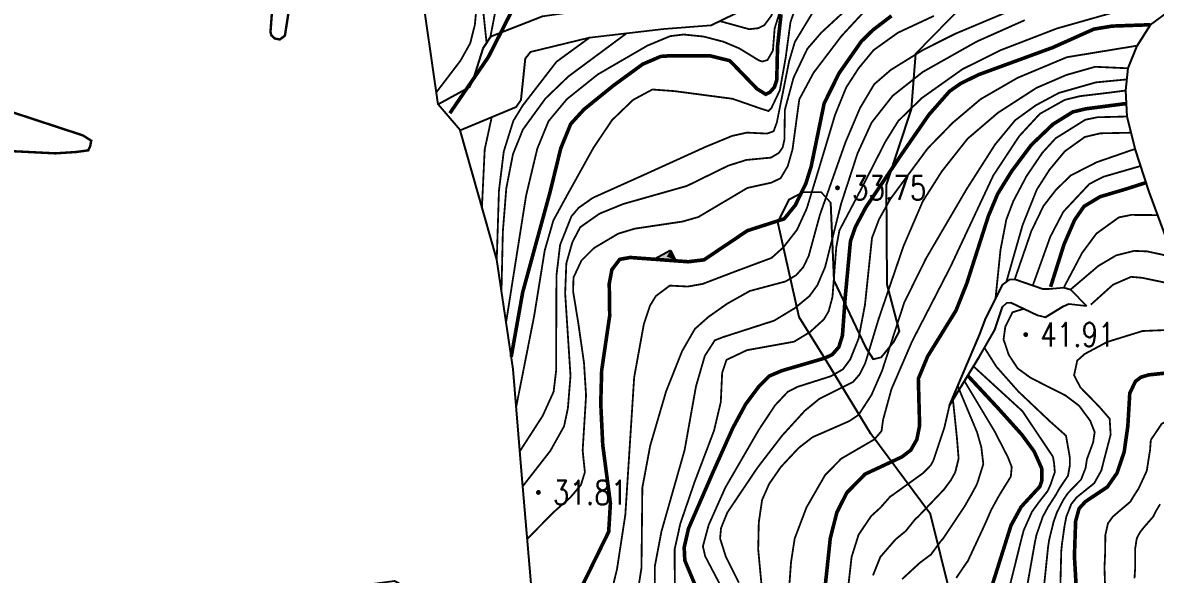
# Model space of a CAD drawing. Extents: x 404846 to 408477, y 3390929 to 3392894.
# Drawn here: x 406448.35 to 406495.3, y 3392349.57 to 3392372.45 of the extents above; entities that cross this region are included whole.
import ezdxf
from ezdxf.enums import TextEntityAlignment as Align

# ---------------------------------------------------------------- set-up
doc = ezdxf.new("R2010")
doc.units = 0
doc.header["$LTSCALE"] = 0.5
doc.layers.get('0').update_dxf_attribs({"linetype": 'CONTINUOUS'})
for name, color, linetype in [('DGX', 2, 'CONTINUOUS'), ('DMTZ', 3, 'CONTINUOUS'), ('GCD', 1, 'CONTINUOUS'), ('SXSS', 5, 'CONTINUOUS'), ('ZBTZ', 3, 'CONTINUOUS')]:
    doc.layers.add(name, color=color, linetype=linetype)
doc.styles.add('HZ', font='rs.shx', dxfattribs={"width": 0.8, "bigfont": 'hztxt.shx'})
doc.linetypes.add('1033B', pattern='A,1,[186,AAA.SHX,S=1,R=0,X=0,Y=0],1', length=2)
doc.linetypes.add('1161', pattern='A,0,[149,AAA.SHX,S=0.15,R=0,X=0,Y=0],-1.6', length=1.6)

# ---------------------------------------------------------------- blocks, each defined once
blk = doc.blocks.new('*U39')
at = {"linetype": 'Continuous'}
for points in [[(-0.3, 0.5), (0, 1.5), (-0.9, 0)], [(-0.3, 0.5), (0, 0), (0, 1.5)], [(-0.3, 0.5), (-0.9, 0), (0, 0)]]:
    blk.add_solid(points, dxfattribs=at)
blk = doc.blocks.new('gc201')
for p, q in [((0, 1.5), (-0.9, 0)), ((0, 0), (0, 1.5)), ((0, 0), (-0.9, 0))]:
    blk.add_line(p, q)
at = {"linetype": 'Continuous'}
blk.add_blockref('*U39', (0, 0), dxfattribs=at)
blk = doc.blocks.new('GC200')
at = {"linetype": 'Continuous', "const_width": 0.2, "flags": 128}
blk.add_lwpolyline([(-0.1, 0, 1), (0.1, 0, 1)], format="xyb", close=True, dxfattribs=at)

msp = doc.modelspace()

# ---------------------------------------------------------------- linework, layer by layer
at = {"layer": 'DGX', "linetype": 'Continuous', "flags": 128}
for points, const_width, elevation in [([(406466.057, 3392368.692), (406467.651, 3392371.017), (406469.252, 3392374.165), (406470.045, 3392375.386), (406471.674, 3392376.945), (406472.298, 3392377.733), (406472.795, 3392379.39), (406473.175, 3392380.198), (406473.677, 3392380.91), (406474.028, 3392381.151), (406474.498, 3392381.339), (406476.337, 3392381.771), (406480.853, 3392383.006)], 0.15, 25), ([(406467.739, 3392371.864), (406468.101, 3392373.737), (406468.449, 3392374.821), (406469.416, 3392376.298), (406469.775, 3392376.67), (406470.195, 3392376.939), (406471.587, 3392377.552), (406471.936, 3392377.829), (406472.131, 3392378.148), (406472.225, 3392378.452), (406472.467, 3392379.541), (406472.54, 3392380.273), (406472.507, 3392381.029), (406472.664, 3392381.583), (406472.919, 3392381.788), (406473.635, 3392382.048), (406475.039, 3392382.233), (406477.808, 3392382.959)], 0.075, 24.5), ([(406465.496, 3392369.558), (406466.496, 3392370.869), (406466.901, 3392371.594), (406467.094, 3392372.36), (406467.169, 3392373.17), (406466.793, 3392375.192), (406466.874, 3392375.689), (406467.128, 3392376.046), (406467.92, 3392376.648), (406468.859, 3392377.314), (406469.683, 3392377.756), (406471.072, 3392378.118), (406471.584, 3392378.409), (406471.849, 3392378.961), (406471.969, 3392379.592), (406471.94, 3392380.387), (406471.761, 3392380.948), (406471.717, 3392382.008)], 0.075, 23.5), ([(406467.578, 3392371.622), (406467.271, 3392374.547), (406467.166, 3392375.182), (406467.198, 3392375.449), (406467.584, 3392375.818), (406468.938, 3392376.746), (406471.022, 3392377.584), (406471.471, 3392377.836), (406471.779, 3392378.127), (406472.112, 3392378.878), (406472.301, 3392380.296), (406471.953, 3392382.105)], 0.075, 24), ([(406477.245, 3392372.514), (406478.469, 3392372.177), (406478.853, 3392372.221), (406479.1, 3392372.351), (406479.391, 3392372.746), (406479.946, 3392374.333), (406480.72, 3392376.011), (406481.019, 3392376.444), (406481.337, 3392376.743), (406481.93, 3392376.99), (406482.366, 3392376.942), (406483.612, 3392376.503), (406484.244, 3392376.614), (406484.857, 3392376.85), (406486.56, 3392377.764), (406488.394, 3392378.426), (406489.482, 3392379.074), (406489.759, 3392379.458), (406490.155, 3392380.257)], 0.075, 29), ([(406468.389, 3392360.024), (406469.217, 3392365.273), (406469.681, 3392367.22), (406470.15, 3392368.366), (406470.907, 3392369.274), (406472.194, 3392370.304), (406474.249, 3392371.497), (406475.189, 3392371.889), (406475.751, 3392371.957), (406476.578, 3392371.872), (406477.397, 3392371.659), (406478.053, 3392371.383), (406478.876, 3392370.879), (406479.01, 3392370.837), (406479.226, 3392370.9), (406479.449, 3392371.288), (406479.522, 3392372.214), (406479.959, 3392373.614)], 0.075, 29.5), ([(406468.808, 3392356.517), (406469.557, 3392360.312), (406469.989, 3392362.997), (406470.349, 3392364.248), (406470.953, 3392365.354), (406472.012, 3392367.262), (406472.782, 3392368.407), (406473.65, 3392369.243), (406474.453, 3392369.676), (406475.367, 3392369.609), (406477.776, 3392369.291), (406478.961, 3392368.879), (406479.269, 3392368.783), (406479.387, 3392368.905), (406479.737, 3392369.647), (406479.978, 3392370.991), (406480.177, 3392372.466), (406480.412, 3392373.145)], 0.075, 30.5), ([(406469.269, 3392351.035), (406470.341, 3392352.13), (406471.057, 3392352.761), (406471.489, 3392353.271), (406471.655, 3392353.803), (406471.562, 3392354.707), (406471.704, 3392356.982), (406471.618, 3392358.34), (406471.377, 3392360.021), (406471.166, 3392361.304), (406471.183, 3392361.877), (406471.511, 3392362.58), (406472.034, 3392363.101), (406473.035, 3392363.696), (406473.717, 3392363.903), (406475.696, 3392364.198), (406476.36, 3392364.388), (406478.391, 3392365.593), (406479.384, 3392365.812), (406479.769, 3392365.997), (406479.769, 3392365.997), (406480.063, 3392366.493), (406480.063, 3392366.493), (406480.262, 3392367.188), (406480.543, 3392369.267), (406481.135, 3392370.37), (406482.291, 3392371.892), (406483.593, 3392373.299)], 0.075, 32), ([(406468.602, 3392358.591), (406469.077, 3392361.268), (406470.213, 3392365.429), (406470.656, 3392367.238), (406471.068, 3392368.248), (406471.617, 3392368.85), (406472.847, 3392369.847), (406474.052, 3392370.726), (406474.801, 3392371.049), (406475.193, 3392371.075), (406476.838, 3392371.075), (406477.662, 3392370.871), (406478.79, 3392369.704), (406479.154, 3392369.477), (406479.334, 3392369.571), (406479.513, 3392369.778), (406479.61, 3392370.073), (406479.641, 3392371.461), (406479.787, 3392372.801)], 0.15, 30), ([(406468.96, 3392354.674), (406469.907, 3392356.144), (406470.358, 3392357.139), (406470.461, 3392357.998), (406470.467, 3392359.426), (406470.476, 3392361.956), (406470.627, 3392363.232), (406471.098, 3392364.416), (406471.396, 3392364.768), (406471.98, 3392365.181), (406474.187, 3392366.173), (406476.655, 3392367.296), (406477.764, 3392367.753), (406478.373, 3392367.888), (406478.373, 3392367.888), (406479.207, 3392367.848), (406479.479, 3392367.944), (406479.612, 3392368.306), (406480.121, 3392370.847), (406480.359, 3392371.648), (406481.112, 3392372.89)], 0.075, 31), ([(406469.082, 3392353.224), (406470.225, 3392354.692), (406470.791, 3392355.706), (406470.95, 3392356.451), (406471.059, 3392357.8), (406470.837, 3392361.22), (406470.886, 3392362.467), (406471.139, 3392363.351), (406471.463, 3392363.966), (406472.259, 3392364.525), (406473.243, 3392364.927), (406475.883, 3392365.676), (406477.604, 3392366.52), (406478.348, 3392366.754), (406479.374, 3392366.852), (406479.698, 3392367.046), (406479.854, 3392367.273), (406479.926, 3392367.592), (406479.946, 3392368.835), (406480.303, 3392370.158), (406480.874, 3392371.359), (406481.448, 3392372.028), (406482.485, 3392372.985)], 0.075, 31.5), ([(406471.553, 3392349.11), (406472.642, 3392351.333), (406472.713, 3392352.51), (406472.396, 3392354.925), (406472.313, 3392356.654), (406472.351, 3392358.027), (406472.684, 3392360.298), (406472.665, 3392361.625), (406472.775, 3392362.206), (406473.101, 3392362.632), (406473.53, 3392362.709), (406473.53, 3392362.709), (406475.938, 3392362.532), (406476.593, 3392362.611), (406478.396, 3392363.823), (406479.919, 3392364.312), (406480.383, 3392364.884), (406480.82, 3392365.789), (406481.034, 3392366.477), (406481.575, 3392369.107), (406482.196, 3392370.357), (406483.113, 3392371.668), (406483.588, 3392372.137), (406484.367, 3392372.733)], 0.15, 32.5), ([(406472.58, 3392348.106), (406472.986, 3392349.778), (406472.986, 3392349.778), (406473.332, 3392352.041), (406473.332, 3392352.041), (406473.698, 3392357.74), (406474.102, 3392359.959), (406474.358, 3392360.716), (406474.597, 3392361.109), (406474.597, 3392361.109), (406475.174, 3392361.542), (406475.923, 3392361.504), (406475.923, 3392361.504), (406476.535, 3392361.612), (406477.942, 3392362.149), (406479.393, 3392362.69), (406479.884, 3392363.13), (406480.452, 3392363.861), (406480.855, 3392364.745), (406481.303, 3392366.216), (406482.027, 3392368.626), (406482.486, 3392369.759), (406483.005, 3392370.561), (406483.625, 3392371.31), (406484.631, 3392372.031), (406486.124, 3392372.728)], 0.075, 33), ([(406473.67, 3392347.722), (406474.001, 3392349.836), (406474.037, 3392353.161), (406474.362, 3392354.902), (406475.022, 3392357.156), (406475.022, 3392357.156), (406475.687, 3392358.829), (406476.214, 3392359.744), (406476.214, 3392359.744), (406476.778, 3392360.246), (406477.556, 3392360.793), (406478.491, 3392361.319), (406478.491, 3392361.319), (406479.974, 3392361.715), (406480.416, 3392361.976), (406480.713, 3392362.313), (406480.936, 3392362.782), (406481.401, 3392364.49), (406482.456, 3392367.483), (406483.061, 3392368.907), (406483.648, 3392369.892), (406484.334, 3392370.487), (406485.673, 3392371.318), (406487.017, 3392371.991), (406489.071, 3392372.854)], 0.075, 33.5), ([(406475.385, 3392348.841), (406475.375, 3392350.599), (406475.375, 3392350.599), (406475.61, 3392351.666), (406476.207, 3392353.409), (406477.006, 3392355.52), (406477.289, 3392356.709), (406477.345, 3392357.921), (406477.523, 3392358.461), (406478.373, 3392358.864), (406480.325, 3392359.216), (406480.989, 3392359.618), (406481.567, 3392360.146), (406481.762, 3392360.483), (406481.918, 3392361.066), (406482.076, 3392363.129), (406482.205, 3392363.829), (406483.196, 3392365.715), (406483.196, 3392365.715), (406484.111, 3392367.509), (406484.648, 3392368.373), (406485.633, 3392369.329), (406487.313, 3392370.522), (406488.898, 3392371.31), (406491.223, 3392372.207), (406493.43, 3392372.833)], 0.075, 34.5), ([(406474.574, 3392346.798), (406474.553, 3392349.893), (406474.829, 3392351.347), (406475.789, 3392354.721), (406476.26, 3392357.362), (406476.627, 3392358.628), (406477.041, 3392359.273), (406477.372, 3392359.402), (406479.505, 3392360.091), (406480.358, 3392360.608), (406480.964, 3392361.107), (406481.294, 3392361.561), (406481.615, 3392362.316), (406482.278, 3392364.941), (406482.957, 3392367.025), (406483.542, 3392368.305), (406484.41, 3392369.41), (406485.663, 3392370.404), (406487.903, 3392371.667), (406489.89, 3392372.552)], 0.075, 34), ([(406476.501, 3392348.467), (406475.798, 3392350.14), (406475.771, 3392350.679), (406475.949, 3392351.462), (406476.958, 3392353.784), (406477.791, 3392355.644), (406478.319, 3392356.622), (406478.319, 3392356.622), (406478.877, 3392357.372), (406479.307, 3392357.795), (406479.307, 3392357.795), (406479.822, 3392358.014), (406481.595, 3392358.533), (406481.909, 3392358.681), (406482.182, 3392358.993), (406482.332, 3392359.468), (406482.446, 3392361.043), (406482.665, 3392363.392), (406482.87, 3392363.976), (406483.292, 3392364.773), (406484.804, 3392367.02), (406485.914, 3392368.627), (406486.774, 3392369.604), (406487.241, 3392369.93), (406487.988, 3392370.296), (406491.052, 3392371.418), (406492.755, 3392372.18), (406493.514, 3392372.306), (406495.099, 3392372.362)], 0.15, 35), ([(406468.002, 3392362.628), (406468.092, 3392365.476), (406468.293, 3392367.11), (406468.687, 3392368.372), (406469.076, 3392369.009), (406470.478, 3392370.827), (406471.852, 3392371.83)], 0.075, 28.5), ([(406468.197, 3392361.314), (406468.254, 3392363.784), (406468.397, 3392365.576), (406468.672, 3392366.99), (406469.085, 3392368.015), (406470.014, 3392369.295), (406470.968, 3392370.215), (406473.39, 3392372.012)], 0.075, 29), ([(406477.34, 3392348.983), (406476.645, 3392350.31), (406476.547, 3392350.726), (406476.786, 3392351.612), (406477.479, 3392353.169), (406478.862, 3392355.555), (406479.537, 3392356.575), (406480.066, 3392357.138), (406480.466, 3392357.343), (406481.856, 3392357.785), (406482.355, 3392358.074), (406482.654, 3392358.479), (406482.999, 3392359.339), (406483.266, 3392360.747), (406483.557, 3392363.52), (406483.849, 3392364.293), (406484.32, 3392365.137), (406485.868, 3392367.234), (406486.905, 3392368.296), (406488.06, 3392369.275), (406489.59, 3392370.159), (406491.636, 3392371.016), (406494.544, 3392371.493)], 0.075, 35.5), ([(406478.038, 3392349.215), (406477.496, 3392350.304), (406477.26, 3392351.052), (406477.298, 3392351.48), (406477.559, 3392352.128), (406478.811, 3392353.992), (406479.83, 3392355.318), (406480.767, 3392356.347), (406481.383, 3392356.853), (406482.778, 3392357.551), (406483.051, 3392357.869), (406483.274, 3392358.315), (406483.834, 3392360.165), (406484.859, 3392363.168), (406485.657, 3392365.027), (406486.456, 3392366.286), (406487.516, 3392367.63), (406488.784, 3392368.715), (406490.377, 3392369.744), (406491.617, 3392370.279), (406492.807, 3392370.618), (406494.172, 3392370.556)], 0.075, 36), ([(406479.043, 3392348.437), (406478.84, 3392350.6), (406478.864, 3392351.718), (406479.001, 3392352.65), (406479.293, 3392353.316), (406479.781, 3392354.021), (406480.519, 3392354.811), (406481.093, 3392355.255), (406482.61, 3392355.92), (406482.999, 3392356.178), (406483.538, 3392357.009), (406483.974, 3392358.009), (406484.896, 3392360.843), (406485.794, 3392362.663), (406487.485, 3392365.552), (406488.662, 3392367.397), (406489.493, 3392368.402), (406490.352, 3392369.023), (406491.304, 3392369.533), (406492.839, 3392369.972), (406494.123, 3392370.095)], 0.075, 36.5), ([(406480.01, 3392347.422), (406480.2, 3392350.062), (406480.351, 3392351.048), (406480.841, 3392352.341), (406481.61, 3392353.678), (406482.282, 3392354.364), (406483.657, 3392355.165), (406483.952, 3392355.509), (406484.019, 3392355.989), (406484.364, 3392357.247), (406485.216, 3392359.222), (406486.805, 3392362.31), (406488.584, 3392366.106), (406489.656, 3392367.735), (406490.516, 3392368.667), (406491.548, 3392369.245), (406492.171, 3392369.399), (406493.444, 3392369.551), (406494.074, 3392369.634)], 0.075, 37), ([(406481.449, 3392347.494), (406481.828, 3392351.061), (406482.099, 3392352.13), (406482.507, 3392352.944), (406483.271, 3392353.724), (406483.271, 3392353.724), (406484.799, 3392354.438), (406485.164, 3392354.717), (406485.416, 3392355.159), (406485.416, 3392355.159), (406485.531, 3392355.734), (406485.478, 3392357.677), (406485.863, 3392358.606), (406487.043, 3392360.516), (406487.489, 3392361.639), (406488.383, 3392364.429), (406488.769, 3392365.35), (406489.355, 3392366.298), (406490.165, 3392367.38), (406491.058, 3392368.234), (406491.877, 3392368.744), (406492.411, 3392368.873), (406494.107, 3392369.095)], 0.15, 37.5), ([(406467.388, 3392364.806), (406467.502, 3392367.189), (406467.794, 3392368.537)], 0.075, 28), ([(406488.676, 3392360.988), (406488.884, 3392363.021), (406489.125, 3392364.277), (406489.414, 3392365.041), (406489.962, 3392366.08), (406490.62, 3392367.051), (406491.171, 3392367.654), (406492.403, 3392368.423), (406492.899, 3392368.525), (406494.139, 3392368.556)], 0.075, 38), ([(406489.125, 3392361.687), (406489.799, 3392364.049), (406490.387, 3392365.521), (406490.916, 3392366.349), (406491.552, 3392367.114), (406492.381, 3392367.707), (406493.026, 3392367.859), (406494.305, 3392367.885)], 0.075, 38.5), ([(406489.478, 3392361.812), (406490.166, 3392363.811), (406490.666, 3392364.844), (406491.184, 3392365.515), (406491.8, 3392366.112), (406492.872, 3392366.66), (406494.47, 3392367.214)], 0.075, 39), ([(406490.225, 3392361.552), (406490.948, 3392363.566), (406491.488, 3392364.603), (406492.568, 3392365.758), (406493.144, 3392366.055), (406494.699, 3392366.505)], 0.075, 39.5), ([(406490.961, 3392361.489), (406491.515, 3392363.245), (406491.958, 3392364.267), (406492.347, 3392364.828), (406493.01, 3392365.228), (406494.12, 3392365.558), (406494.922, 3392365.816)], 0.15, 40.003), ([(406491.512, 3392361.467), (406492.269, 3392362.901), (406492.862, 3392363.702), (406493.788, 3392364.37), (406494.301, 3392364.475), (406495.401, 3392364.466)], 0.075, 40.5), ([(406491.79, 3392361.379), (406492.935, 3392362.354), (406493.677, 3392362.795), (406494.423, 3392362.983), (406494.968, 3392362.961), (406496.041, 3392362.728)], 0.075, 41), ([(406492.626, 3392360.749), (406493.55, 3392361.58), (406494.298, 3392361.906), (406494.758, 3392361.866), (406496.493, 3392361.502)], 0.075, 41.5), ([(406492.467, 3392354.342), (406492.725, 3392355.041), (406492.789, 3392355.469), (406492.6, 3392355.942), (406492.145, 3392356.557), (406491.587, 3392356.98), (406490.136, 3392357.716), (406489.597, 3392358.108), (406489.23, 3392358.665), (406489.01, 3392359.308), (406489.085, 3392359.842), (406489.38, 3392360.436), (406489.863, 3392360.583)], 0.075, 41.5), ([(406493.171, 3392354.291), (406493.45, 3392355.36), (406493.41, 3392356.021), (406492.972, 3392356.526), (406492.196, 3392357.321), (406491.935, 3392357.821), (406492.066, 3392358.432), (406492.374, 3392358.706), (406493.301, 3392359.203), (406494.773, 3392359.659), (406495.651, 3392359.695), (406497.569, 3392359.509)], 0.075, 42), ([(406491.763, 3392354.394), (406491.599, 3392355.319), (406490.947, 3392355.9), (406489.627, 3392357.149), (406488.714, 3392358.18), (406488.218, 3392358.966)], 0.075, 41), ([(406491.059, 3392354.446), (406489.793, 3392356.335), (406487.761, 3392358.197)], 0.075, 40.5), ([(406488.811, 3392352.809), (406489.314, 3392353.625), (406489.349, 3392354.021), (406489.193, 3392354.423), (406488.641, 3392355.496), (406487.389, 3392357.584)], 0.075, 39.5), ([(406488.565, 3392349.197), (406489.32, 3392351.595), (406489.74, 3392352.365), (406490.521, 3392353.214), (406490.603, 3392353.477), (406490.592, 3392353.964), (406490.279, 3392354.665), (406489.769, 3392355.361), (406488.784, 3392356.457), (406487.525, 3392357.809)], 0.15, 40), ([(406496.264, 3392357.966), (406495.034, 3392357.842), (406494.705, 3392357.742), (406494.479, 3392357.572), (406494.243, 3392357.077), (406494.164, 3392355.721), (406494.012, 3392354.646), (406493.717, 3392353.771), (406493.313, 3392353.189), (406492.402, 3392352.581), (406492.142, 3392352.295), (406491.999, 3392351.772), (406491.949, 3392350.33), (406492.133, 3392347.076)], 0.15, 42.5), ([(406487.908, 3392353.302), (406488.172, 3392354.138), (406488.09, 3392354.837), (406487.913, 3392355.459), (406487.113, 3392357.371)], 0.075, 39), ([(406487.006, 3392353.794), (406487.148, 3392354.365), (406487.079, 3392355.221), (406486.914, 3392356.805)], 0.075, 38.5), ([(406495.116, 3392355.141), (406495.567, 3392355.809), (406496.008, 3392356.065), (406496.646, 3392356.309), (406497.996, 3392356.655)], 0.075, 43), ([(406486.103, 3392354.287), (406486.56, 3392355.665), (406486.769, 3392356.566)], 0.075, 38), ([(406495.116, 3392355.141), (406495.085, 3392354.727), (406494.949, 3392353.861), (406494.61, 3392353.125), (406494.402, 3392352.805), (406494.266, 3392352.576), (406493.806, 3392352.187), (406493.541, 3392351.956), (406493.339, 3392351.68), (406493.232, 3392351.195), (406493.22, 3392350.398), (406493.195, 3392349.866), (406493.287, 3392346.865)], 0.075, 43), ([(406491.059, 3392354.446), (406491.105, 3392354.176), (406491.137, 3392353.809), (406490.963, 3392353.298), (406490.845, 3392353.031), (406490.467, 3392352.546), (406490.189, 3392352.161), (406489.847, 3392351.397), (406489.766, 3392351.09), (406489.263, 3392349.057)], 0.075, 40.5), ([(406491.763, 3392354.394), (406491.758, 3392354.075), (406491.681, 3392353.654), (406491.323, 3392353.119), (406491.169, 3392352.847), (406490.85, 3392352.352), (406490.638, 3392351.957), (406490.375, 3392351.2), (406490.312, 3392350.9), (406489.96, 3392348.917)], 0.075, 41), ([(406492.467, 3392354.342), (406492.411, 3392353.974), (406492.225, 3392353.499), (406491.683, 3392352.94), (406491.494, 3392352.663), (406491.233, 3392352.159), (406491.087, 3392351.753), (406490.903, 3392351.003), (406490.858, 3392350.71), (406490.658, 3392348.777)], 0.075, 41.5), ([(406486.103, 3392354.287), (406485.995, 3392354.092), (406485.669, 3392353.761), (406484.416, 3392352.859), (406484.314, 3392352.793), (406483.906, 3392352.331), (406483.52, 3392351.979), (406483.001, 3392351.209), (406482.713, 3392350.292), (406482.38, 3392347.377)], 0.075, 38), ([(406493.171, 3392354.291), (406493.064, 3392353.872), (406492.769, 3392353.344), (406492.043, 3392352.761), (406491.818, 3392352.479), (406491.616, 3392351.965), (406491.535, 3392351.549), (406491.431, 3392350.805), (406491.403, 3392350.52), (406491.355, 3392348.637)], 0.075, 42), ([(406487.006, 3392353.794), (406486.826, 3392353.468), (406486.539, 3392353.083), (406485.454, 3392351.944), (406485.357, 3392351.863), (406484.954, 3392351.36), (406484.533, 3392351.015), (406483.904, 3392350.289), (406483.598, 3392349.523)], 0.075, 38.5), ([(406487.908, 3392353.302), (406487.658, 3392352.844), (406487.409, 3392352.406), (406486.491, 3392351.028), (406486.4, 3392350.932), (406486.003, 3392350.389), (406485.546, 3392350.05), (406484.806, 3392349.368)], 0.075, 39), ([(406488.811, 3392352.809), (406488.489, 3392352.219), (406488.279, 3392351.729), (406487.528, 3392350.112), (406487.444, 3392350.001), (406487.051, 3392349.418)], 0.075, 39.5), ([(406495.502, 3392352.48), (406495.323, 3392352.18), (406495.22, 3392351.964), (406494.872, 3392351.566), (406494.68, 3392351.331), (406494.535, 3392351.065), (406494.465, 3392350.618), (406494.471, 3392349.888), (406494.44, 3392349.401)], 0.075, 43.5)]:
    msp.add_lwpolyline(points, dxfattribs=dict(at, const_width=const_width, elevation=elevation))
at = {"layer": 'DMTZ', "linetype": '1033B', "flags": 128}
for points, elevation in [([(406448.392, 3392332.133), (406448.99, 3392334.232), (406449.766, 3392335.855), (406451.391, 3392337.94), (406451.822, 3392338.591), (406451.949, 3392339.13), (406450.955, 3392341.213), (406450.449, 3392342.691), (406449.847, 3392343.784), (406450.023, 3392344.536), (406451.215, 3392345.76), (406454.035, 3392345.903), (406456.404, 3392345.801), (406458.033, 3392345.952), (406459.116, 3392348.029), (406460.157, 3392348.814), (406463.758, 3392349.304), (406465.385, 3392348.457), (406467.953, 3392346.378), (406468.439, 3392346.274), (406468.982, 3392346.576), (406469.496, 3392348.372), (406469.041, 3392353.697), (406468.679, 3392358.074), (406468.002, 3392362.628), (406466.489, 3392367.995), (406465.568, 3392369.058), (406464.809, 3392374.353), (406465.792, 3392378.125), (406466.877, 3392380.078), (406467.58, 3392380.894), (406471.237, 3392381.81), (406472.197, 3392382.206), (406478.012, 3392382.986), (406482.667, 3392383.018), (406484.77, 3392383.046), (406487.922, 3392380.342), (406489.378, 3392380.126), (406490.932, 3392380.388), (406492.188, 3392381.516), (406493.343, 3392382.014), (406494.068, 3392382.738), (406495.947, 3392383.546), (406498.263, 3392383.901), (406499.9, 3392383.767), (406501.735, 3392383.086), (406502.658, 3392382.388), (406504.334, 3392381.549), (406510.771, 3392376.659), (406515.918, 3392374.34), (406519.366, 3392373.635), (406520.56, 3392373.248), (406521.924, 3392372.458), (406523.801, 3392369.713), (406524.048, 3392368.968), (406527.129, 3392366.056), (406530.461, 3392363.905), (406532.061, 3392362.021)], 28.212), ([(406466.489, 3392367.995), (406468.809, 3392368.957), (406469.019, 3392369.258), (406469.19, 3392370.982), (406469.407, 3392371.243), (406471.852, 3392371.83), (406474.929, 3392372.194), (406476.896, 3392372.346), (406478.346, 3392373.046)], 28.22), ([(406486.769, 3392356.566), (406488.008, 3392358.603), (406488.647, 3392359.708), (406488.962, 3392360.666), (406489.142, 3392360.833), (406489.306, 3392360.846), (406490.419, 3392360.321), (406490.744, 3392360.235), (406491.492, 3392360.688), (406491.716, 3392360.793), (406492.454, 3392360.706)], 41.101)]:
    msp.add_lwpolyline(points, dxfattribs=dict(at, elevation=elevation))
at = {"layer": 'SXSS', "linetype": 'Continuous', "const_width": 0.1, "elevation": 15.51, "flags": 128}
for points in [[(406458.795, 3392374.412), (406458.621, 3392372.056), (406458.661, 3392371.919), (406458.789, 3392371.796), (406459.003, 3392371.749), (406459.219, 3392371.91), (406459.51, 3392373.772)], [(406446.558, 3392367.187), (406449.704, 3392367.028), (406450.577, 3392367.085), (406451.066, 3392367.152), (406451.146, 3392367.32), (406451.191, 3392367.554), (406450.846, 3392367.772), (406447.247, 3392368.955)]]:
    msp.add_lwpolyline(points, dxfattribs=at)
at = {"layer": 'ZBTZ', "linetype": '1161', "flags": 128}
for points, elevation in [([(406468.982, 3392346.576), (406472.939, 3392344.139), (406476.632, 3392341.717), (406480.073, 3392340.843), (406483.036, 3392340.625), (406483.578, 3392340.321), (406485.711, 3392338.38), (406486.906, 3392338.272), (406488.739, 3392339.057), (406488.946, 3392339.72), (406488.399, 3392341.246), (406486.787, 3392343.403), (406484.138, 3392346.91), (406484.148, 3392347.478), (406486.193, 3392347.608), (406486.943, 3392347.873), (406486.807, 3392348.718), (406485.976, 3392352.061), (406483.514, 3392355.392), (406481.699, 3392358.366), (406480.539, 3392360.237), (406479.653, 3392364.179), (406480.133, 3392365.129), (406480.717, 3392365.435), (406481.446, 3392365.421), (406481.831, 3392364.995), (406481.973, 3392361.758), (406483.283, 3392358.989), (406483.61, 3392358.494), (406483.935, 3392358.573), (406484.474, 3392359.244), (406484.692, 3392359.656), (406484.186, 3392361.587), (406484.154, 3392365.727), (406485.192, 3392368.854), (406485.369, 3392371.17), (406487.427, 3392373.269), (406488.038, 3392374.148), (406488.172, 3392374.873), (406488.062, 3392375.307), (406487.332, 3392375.628), (406484.766, 3392375.107), (406483.946, 3392375.643), (406483.786, 3392376.219), (406484.048, 3392376.664), (406486.699, 3392377.319), (406487.222, 3392377.806), (406487.922, 3392380.342)], 35.015), ([(406478.346, 3392373.046), (406474.071, 3392373.303), (406469.899, 3392372.699), (406467.739, 3392371.864), (406467.418, 3392371.379), (406467.019, 3392370.104), (406466.855, 3392369.759), (406465.568, 3392369.058)], 25.062), ([(406505.078, 3392347.198), (406503.358, 3392348.615), (406500.892, 3392351.596), (406499.121, 3392353.678), (406498.577, 3392354.474), (406498.29, 3392355.069), (406498.085, 3392355.945), (406497.949, 3392357.032), (406497.881, 3392358.618), (406497.569, 3392359.509), (406496.493, 3392361.502), (406495.048, 3392365.425), (406494.47, 3392367.214), (406494.139, 3392368.556), (406494.074, 3392369.634), (406494.172, 3392370.556), (406494.544, 3392371.493), (406495.099, 3392372.362), (406495.776, 3392372.858), (406496.964, 3392373.372), (406498.059, 3392373.572), (406499.155, 3392373.58), (406499.72, 3392373.417), (406499.991, 3392373.161), (406500.22, 3392372.305), (406500.336, 3392372.129), (406501.023, 3392371.863), (406503.66, 3392371.374), (406504.127, 3392371.111), (406504.315, 3392370.865), (406504.906, 3392369.494), (406505.202, 3392369.294), (406505.621, 3392369.182), (406507.965, 3392369.115), (406508.773, 3392368.929), (406509.175, 3392368.644), (406510.229, 3392367.88), (406510.794, 3392367.311), (406511.414, 3392366.25), (406511.869, 3392366.049), (406513.799, 3392365.587), (406514.751, 3392364.916), (406516.064, 3392363.578), (406518.098, 3392361.526), (406520.478, 3392359.439), (406521.304, 3392358.405), (406522.676, 3392356.335), (406525.122, 3392352.541)], 38.359), ([(406486.769, 3392356.566), (406488.033, 3392359.524), (406488.243, 3392360.126), (406488.973, 3392361.578), (406489.277, 3392361.797), (406489.478, 3392361.812), (406490.643, 3392361.406), (406490.908, 3392361.403), (406491.512, 3392361.467), (406491.79, 3392361.379), (406492.454, 3392360.706)], 39.251)]:
    msp.add_lwpolyline(points, dxfattribs=dict(at, elevation=elevation))

# ---------------------------------------------------------------- block references
at = {"layer": 'DMTZ', "linetype": 'Continuous', "xscale": 0.5, "yscale": 0.5, "rotation": 118.0311273029949}
msp.add_blockref('gc201', (406475.199, 3392362.997, 33.038), dxfattribs=at)
at = {"layer": 'GCD', "linetype": 'Continuous'}
ref = msp.add_blockref('GC200', (406482.127, 3392365.597, 33.751), dxfattribs=dict(at, xscale=0.5, yscale=0.5, zscale=0.5))
ref.add_attrib('height', '33.75', dxfattribs={"linetype": 'Continuous', "height": 1, "style": 'HZ', "width": 0.8}).set_placement((406482.727, 3392365.597, 33.751), align=Align.MIDDLE_LEFT)
ref = msp.add_blockref('GC200', (406489.931, 3392359.511, 41.909), dxfattribs=dict(at, xscale=0.5, yscale=0.5, zscale=0.5))
ref.add_attrib('height', '41.91', dxfattribs={"linetype": 'Continuous', "height": 1, "style": 'HZ', "width": 0.8}).set_placement((406490.531, 3392359.511, 41.909), align=Align.MIDDLE_LEFT)
ref = msp.add_blockref('GC200', (406469.729, 3392352.963, 31.808), dxfattribs=dict(at, xscale=0.5, yscale=0.5, zscale=0.5))
ref.add_attrib('height', '31.81', dxfattribs={"linetype": 'Continuous', "height": 1, "style": 'HZ', "width": 0.8}).set_placement((406470.329, 3392352.963, 31.808), align=Align.MIDDLE_LEFT)

doc.saveas('drawing.dxf')
